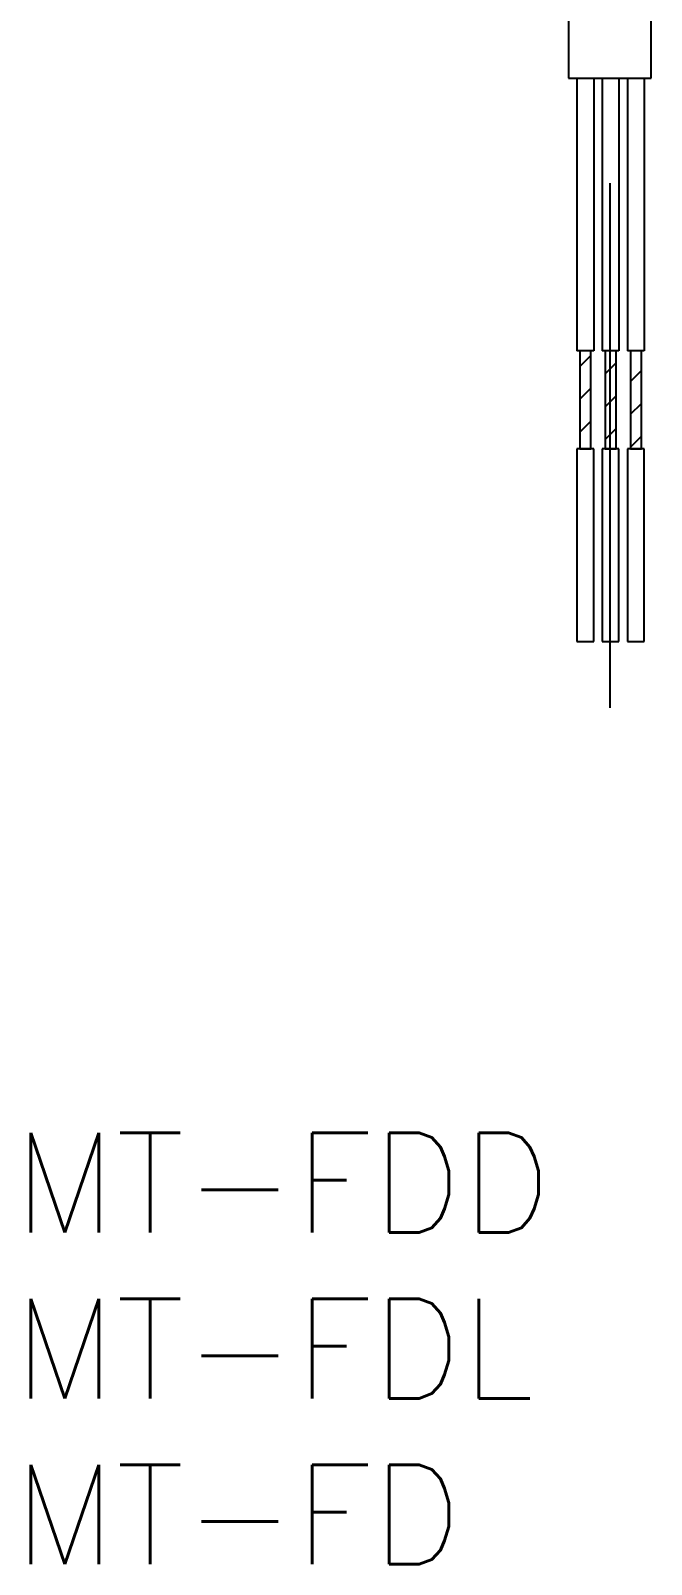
# Model space of a CAD drawing. Extents: x -17.4 to 47.3, y -90.4 to 2.
# Drawn here: x -17.45 to 1.25, y -90.41 to -44.21 of the extents above; entities that cross this region are included whole.
import ezdxf

# ---------------------------------------------------------------- set-up
doc = ezdxf.new("R2010")
doc.units = 0
doc.linetypes.add('CENTER', pattern=[50.8, 31.75, -6.35, 6.35, -6.35])
doc.layers.get('0').update_dxf_attribs({"linetype": 'CONTINUOUS'})
doc.layers.add('CENTER', color=1, linetype='CONTINUOUS')
doc.styles.get("Standard").update_dxf_attribs({"font": 'txt.shx', "height": 3, "bigfont": 'bigfont.shx'})

msp = doc.modelspace()

# ---------------------------------------------------------------- linework, layer by layer
at = {"color": 7, "linetype": 'CONTINUOUS'}
for p, q in [((1.25, -45.634), (1.25, -27.72)), ((-1.25, -27.813), (-1.25, -45.634)), ((-1.25, -45.634), (1.25, -45.634)), ((-0.996, -45.634), (-0.996, -53.849)), ((-0.487, -45.634), (-0.487, -53.849)), ((-0.233, -45.634), (-0.233, -53.849)), ((0.275, -45.634), (0.275, -53.849)), ((0.529, -45.634), (0.529, -53.849)), ((1.038, -45.634), (1.038, -53.849)), ((-0.907, -53.849), (-0.996, -53.849)), ((-0.576, -53.849), (-0.907, -53.849)), ((-0.576, -53.849), (-0.907, -53.849)), ((-0.907, -53.849), (-0.907, -56.801)), ((-0.576, -56.801), (-0.576, -53.849)), ((-0.487, -53.849), (-0.576, -53.849)), ((-0.144, -53.849), (-0.233, -53.849)), ((0.186, -53.849), (-0.144, -53.849)), ((0.186, -53.849), (-0.144, -53.849)), ((-0.144, -53.849), (-0.144, -56.801)), ((0.186, -56.801), (0.186, -53.849)), ((0.275, -53.849), (0.186, -53.849)), ((0.618, -53.849), (0.529, -53.849)), ((0.949, -53.849), (0.618, -53.849)), ((0.949, -53.849), (0.618, -53.849)), ((0.618, -53.849), (0.618, -56.801)), ((0.949, -56.801), (0.949, -53.849)), ((1.038, -53.849), (0.949, -53.849)), ((-0.996, -56.801), (-0.996, -62.614)), ((-0.907, -56.801), (-0.996, -56.801)), ((-0.576, -56.801), (-0.907, -56.801)), ((-0.907, -56.801), (-0.576, -56.801)), ((-0.907, -56.801), (-0.576, -56.801)), ((-0.576, -56.801), (-0.907, -56.801)), ((-0.487, -56.801), (-0.576, -56.801)), ((-0.487, -62.614), (-0.487, -56.801)), ((-0.233, -56.801), (-0.233, -62.614)), ((-0.144, -56.801), (-0.233, -56.801)), ((0.186, -56.801), (-0.144, -56.801)), ((-0.144, -56.801), (0.186, -56.801)), ((-0.144, -56.801), (0.186, -56.801)), ((0.186, -56.801), (-0.144, -56.801)), ((0.275, -56.801), (0.186, -56.801)), ((0.275, -62.614), (0.275, -56.801)), ((0.529, -56.801), (0.529, -62.614)), ((0.618, -56.801), (0.529, -56.801)), ((0.949, -56.801), (0.618, -56.801)), ((0.618, -56.801), (0.949, -56.801)), ((0.618, -56.801), (0.949, -56.801)), ((0.949, -56.801), (0.618, -56.801)), ((1.038, -56.801), (0.949, -56.801)), ((1.038, -62.614), (1.038, -56.801)), ((-0.996, -62.614), (-0.487, -62.614)), ((-0.233, -62.614), (0.275, -62.614)), ((0.529, -62.614), (1.038, -62.614))]:
    msp.add_line(p, q, dxfattribs=at)
at = {"color": 3, "linetype": 'CONTINUOUS'}
for p, q in [((-0.907, -54.321), (-0.576, -53.99)), ((-0.144, -54.548), (0.186, -54.218)), ((0.618, -54.776), (0.949, -54.445)), ((-0.907, -55.311), (-0.576, -54.98)), ((-0.144, -55.538), (0.186, -55.208)), ((0.618, -55.766), (0.949, -55.435)), ((-0.907, -56.301), (-0.576, -55.97)), ((-0.144, -56.528), (0.186, -56.198)), ((0.618, -56.756), (0.949, -56.425))]:
    msp.add_line(p, q, dxfattribs=at)
at = {"layer": 'CENTER', "color": 1, "linetype": 'CENTER'}
msp.add_line((0, 2), (0, -64.614), dxfattribs=at)

# ---------------------------------------------------------------- texts
at = {"color": 7, "linetype": 'CONTINUOUS'}
for s, p in [('MT-FDD', (-17.963, -80.414)), ('MT-FDL', (-17.963, -85.414)), ('MT-FD', (-17.963, -90.414))]:
    msp.add_text(s, height=3, dxfattribs=at).set_placement(p)

doc.saveas('drawing.dxf')
